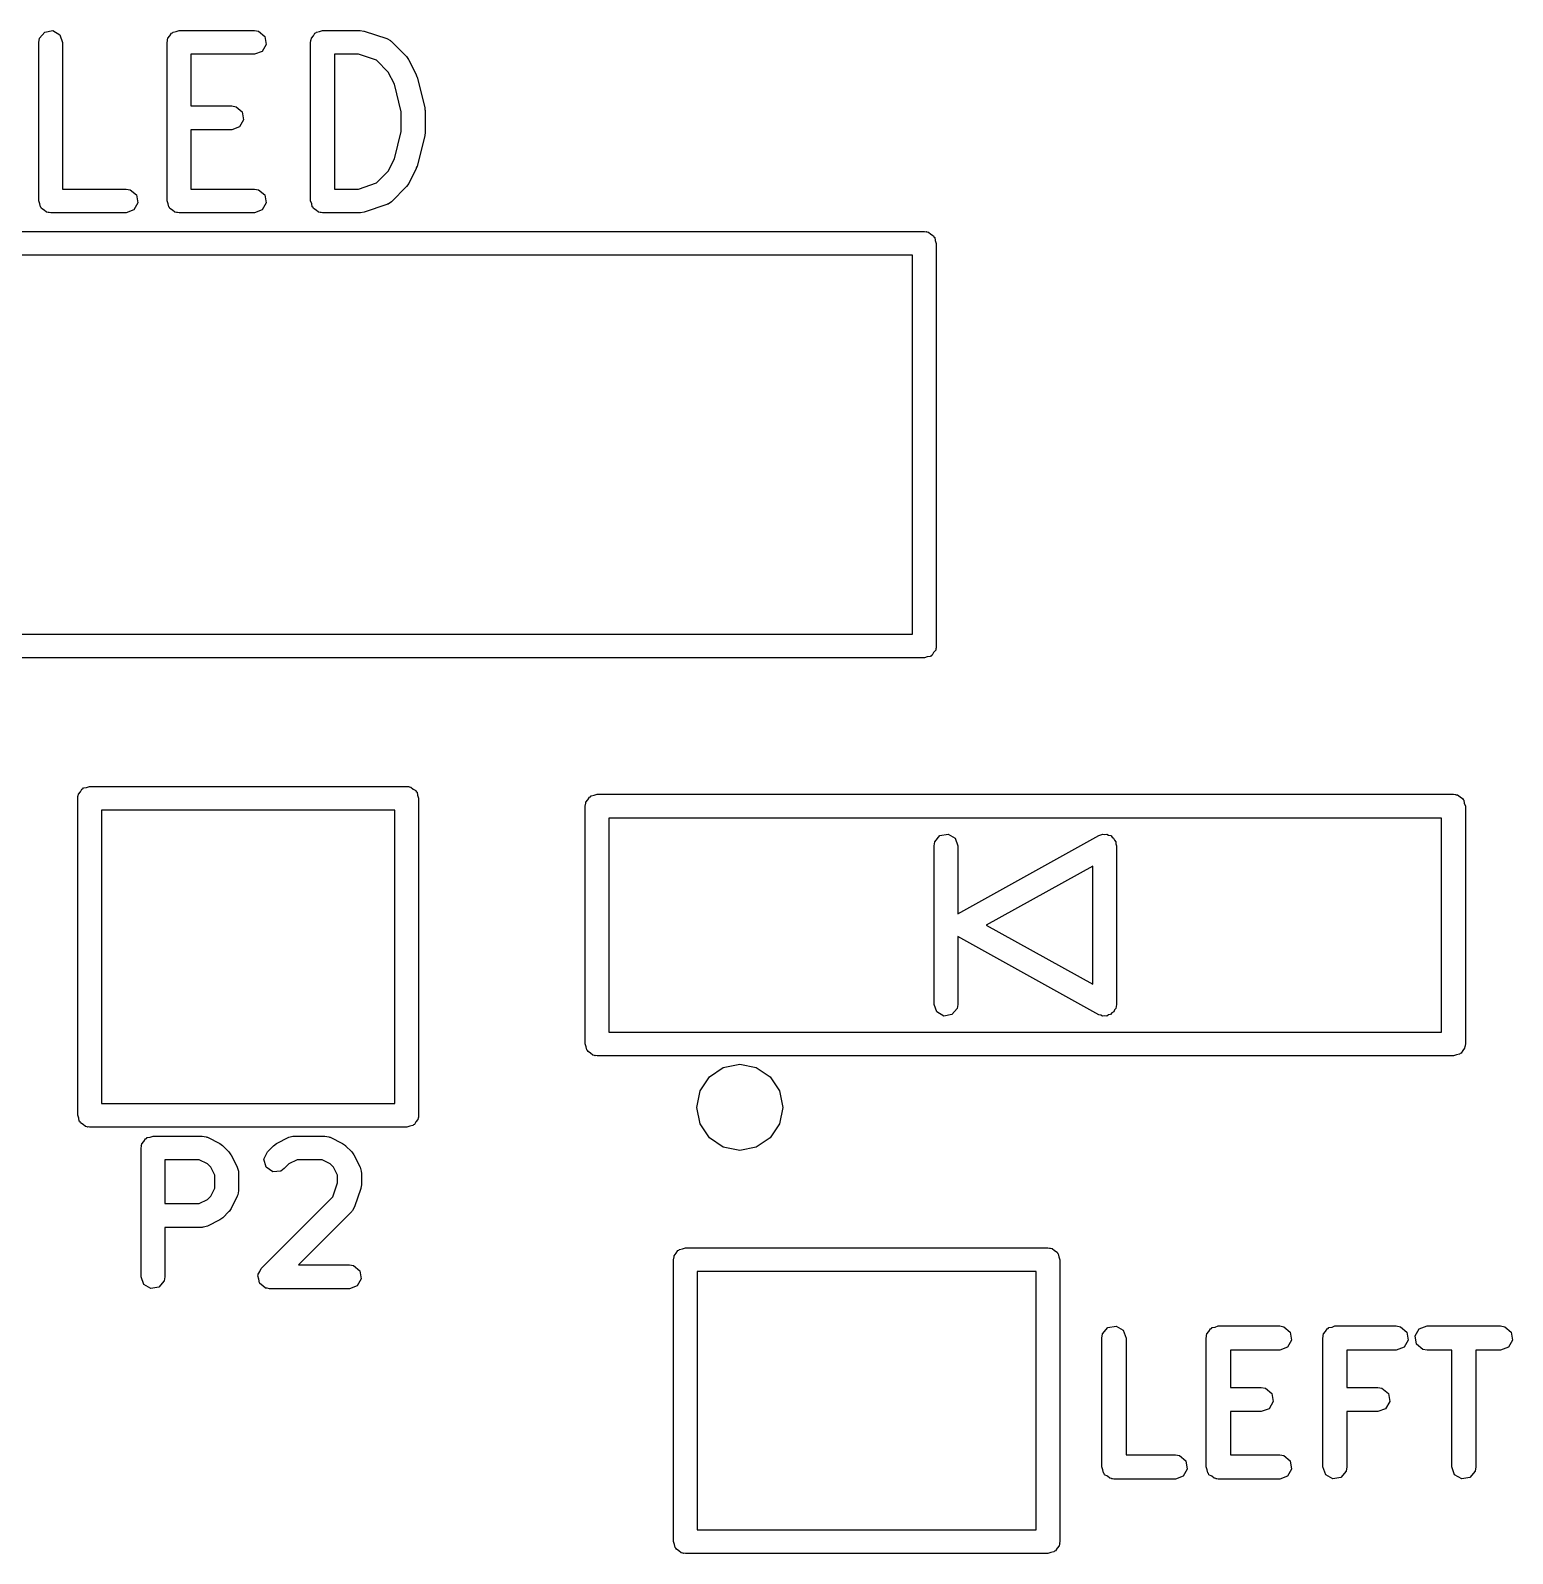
# Model space of a CAD drawing. Extents: x 62 to 222, y -188 to -37.
# Drawn here: x 97.54 to 106.88, y -87.53 to -77.93 of the extents above; entities that cross this region are included whole.
import ezdxf

# ---------------------------------------------------------------- set-up
doc = ezdxf.new("R2010")
doc.units = 0
doc.layers.add('BLACK', color=7, linetype='CONTINUOUS')

msp = doc.modelspace()

# ---------------------------------------------------------------- linework, layer by layer
at = {"layer": 'BLACK', "linetype": 'CONTINUOUS'}
for p, q in [((97.5898, -78.0021), (97.5943, -77.9764)), ((97.5898, -79.0021), (97.5898, -78.0021)), ((97.5943, -77.9764), (97.6273, -77.9371)), ((97.6273, -77.9371), (97.6778, -77.9282)), ((97.6778, -77.9282), (97.7222, -77.9539)), ((97.7222, -77.9539), (97.7398, -78.0021)), ((97.7398, -78.0021), (97.7398, -78.9271)), ((98.3993, -78.0021), (98.401, -77.9923)), ((98.3993, -79.0021), (98.3993, -78.0021)), ((98.4004, -77.9891), (98.4021, -77.9862)), ((98.401, -77.9923), (98.4004, -77.9891)), ((98.4021, -77.9862), (98.4038, -77.9764)), ((98.4038, -77.9764), (98.4163, -77.9615)), ((98.4163, -77.9615), (98.4261, -77.9446)), ((98.4261, -77.9446), (98.4324, -77.9423)), ((98.4324, -77.9423), (98.4368, -77.9371)), ((98.4368, -77.9371), (98.456, -77.9338)), ((98.456, -77.9338), (98.4743, -77.9271)), ((98.4743, -77.9271), (98.9505, -77.9271)), ((98.9505, -77.9271), (98.9761, -77.9316)), ((98.9761, -77.9316), (99.0154, -77.9646)), ((99.0154, -77.9646), (99.0243, -78.0151)), ((99.304, -78.0021), (99.3058, -77.9923)), ((99.304, -79.0021), (99.304, -78.0021)), ((99.3052, -77.9891), (99.3069, -77.9862)), ((99.3058, -77.9923), (99.3052, -77.9891)), ((99.3069, -77.9862), (99.3086, -77.9764)), ((99.3086, -77.9764), (99.3211, -77.9615)), ((99.3211, -77.9615), (99.3308, -77.9446)), ((99.3308, -77.9446), (99.3372, -77.9423)), ((99.3372, -77.9423), (99.3415, -77.9371)), ((99.3415, -77.9371), (99.3607, -77.9338)), ((99.3607, -77.9338), (99.379, -77.9271)), ((99.379, -77.9271), (99.6171, -77.9271)), ((99.6171, -77.9271), (99.6392, -77.931)), ((99.6392, -77.931), (99.6409, -77.9309)), ((99.6409, -77.9309), (99.7837, -77.9786)), ((99.7837, -77.9786), (99.8066, -77.991)), ((99.8066, -77.991), (99.809, -77.9948)), ((99.809, -77.9948), (99.813, -77.9967)), ((99.813, -77.9967), (99.9083, -78.0919)), ((98.9505, -78.0771), (98.5493, -78.0771)), ((98.5493, -78.0771), (98.5493, -78.4033)), ((98.9987, -78.0595), (98.9505, -78.0771)), ((99.0243, -78.0151), (98.9987, -78.0595)), ((99.454, -78.0771), (99.454, -78.9271)), ((99.605, -78.0771), (99.454, -78.0771)), ((99.7195, -78.1153), (99.605, -78.0771)), ((99.9083, -78.0919), (99.9211, -78.1103)), ((99.7936, -78.1894), (99.7195, -78.1153)), ((99.8321, -78.2664), (99.7936, -78.1894)), ((99.9211, -78.1103), (99.9223, -78.1114)), ((99.9223, -78.1114), (99.9699, -78.2066)), ((99.8755, -78.4399), (99.8321, -78.2664)), ((99.9699, -78.2066), (99.9736, -78.2191)), ((99.9736, -78.2191), (99.9756, -78.222)), ((99.9756, -78.222), (100.023, -78.4125)), ((98.5493, -78.4033), (98.8076, -78.4033)), ((98.8076, -78.4033), (98.8333, -78.4078)), ((98.8333, -78.4078), (98.8726, -78.4408)), ((98.8726, -78.4408), (98.8815, -78.4913)), ((99.8755, -78.5643), (99.8755, -78.4399)), ((100.023, -78.4125), (100.024, -78.4274)), ((100.024, -78.4274), (100.025, -78.4307)), ((100.025, -78.4307), (100.025, -78.5735)), ((98.8076, -78.5533), (98.5493, -78.5533)), ((98.5493, -78.5533), (98.5493, -78.9271)), ((98.8558, -78.5357), (98.8076, -78.5533)), ((98.8815, -78.4913), (98.8558, -78.5357)), ((99.8321, -78.7378), (99.8755, -78.5643)), ((100.025, -78.5735), (100.023, -78.5883)), ((100.023, -78.5917), (99.9756, -78.7822)), ((100.023, -78.5883), (100.023, -78.5917)), ((99.7936, -78.8148), (99.8321, -78.7378)), ((99.7195, -78.8889), (99.7936, -78.8148)), ((99.9699, -78.7975), (99.9223, -78.8928)), ((99.9703, -78.794), (99.9699, -78.7975)), ((99.9756, -78.7822), (99.9703, -78.794)), ((97.7398, -78.9271), (98.1409, -78.9271)), ((98.1409, -78.9271), (98.1666, -78.9316)), ((98.1666, -78.9316), (98.2059, -78.9646)), ((98.2059, -78.9646), (98.2148, -79.0151)), ((98.5493, -78.9271), (98.9505, -78.9271)), ((98.9505, -78.9271), (98.9761, -78.9316)), ((98.9761, -78.9316), (99.0154, -78.9646)), ((99.0154, -78.9646), (99.0243, -79.0151)), ((99.454, -78.9271), (99.605, -78.9271)), ((99.605, -78.9271), (99.7195, -78.8889)), ((99.9083, -78.9123), (99.813, -79.0075)), ((99.909, -78.9108), (99.9083, -78.9123)), ((99.9223, -78.8928), (99.909, -78.9108)), ((97.5964, -79.0204), (97.5898, -79.0021)), ((97.5998, -79.0396), (97.5964, -79.0204)), ((97.605, -79.0439), (97.5998, -79.0396)), ((97.6073, -79.0503), (97.605, -79.0439)), ((97.6242, -79.06), (97.6073, -79.0503)), ((97.6391, -79.0726), (97.6242, -79.06)), ((98.1892, -79.0595), (98.1409, -79.0771)), ((98.2148, -79.0151), (98.1892, -79.0595)), ((98.406, -79.0204), (98.3993, -79.0021)), ((98.4093, -79.0396), (98.406, -79.0204)), ((98.4145, -79.0439), (98.4093, -79.0396)), ((98.4168, -79.0503), (98.4145, -79.0439)), ((98.4337, -79.06), (98.4168, -79.0503)), ((98.4486, -79.0726), (98.4337, -79.06)), ((98.9987, -79.0595), (98.9505, -79.0771)), ((99.0243, -79.0151), (98.9987, -79.0595)), ((99.3107, -79.0204), (99.304, -79.0021)), ((99.3141, -79.0396), (99.3107, -79.0204)), ((99.3193, -79.0439), (99.3141, -79.0396)), ((99.3216, -79.0503), (99.3193, -79.0439)), ((99.3385, -79.06), (99.3216, -79.0503)), ((99.3534, -79.0726), (99.3385, -79.06)), ((99.7837, -79.0256), (99.6409, -79.0732)), ((99.7872, -79.0228), (99.7837, -79.0256)), ((99.7917, -79.0224), (99.7872, -79.0228)), ((99.813, -79.0075), (99.7917, -79.0224)), ((97.6488, -79.0743), (97.6391, -79.0726)), ((97.6517, -79.076), (97.6488, -79.0743)), ((97.655, -79.0754), (97.6517, -79.076)), ((97.6648, -79.0771), (97.655, -79.0754)), ((98.1409, -79.0771), (97.6648, -79.0771)), ((98.4584, -79.0743), (98.4486, -79.0726)), ((98.4613, -79.076), (98.4584, -79.0743)), ((98.4645, -79.0754), (98.4613, -79.076)), ((98.4743, -79.0771), (98.4645, -79.0754)), ((98.9505, -79.0771), (98.4743, -79.0771)), ((99.3631, -79.0743), (99.3534, -79.0726)), ((99.366, -79.076), (99.3631, -79.0743)), ((99.3693, -79.0754), (99.366, -79.076)), ((99.379, -79.0771), (99.3693, -79.0754)), ((99.6171, -79.0771), (99.379, -79.0771)), ((99.6187, -79.0765), (99.6171, -79.0771)), ((99.6409, -79.0732), (99.6187, -79.0765)), ((93.0141, -79.195), (103.174, -79.195)), ((103.174, -79.195), (103.184, -79.1967)), ((103.184, -79.1967), (103.187, -79.1961)), ((103.187, -79.1961), (103.19, -79.1978)), ((103.19, -79.1978), (103.2, -79.1995)), ((103.2, -79.1995), (103.215, -79.212)), ((103.215, -79.212), (103.232, -79.2218)), ((103.232, -79.2218), (103.234, -79.2281)), ((103.234, -79.2281), (103.239, -79.2325)), ((103.239, -79.2325), (103.242, -79.2517)), ((103.242, -79.2517), (103.249, -79.27)), ((103.099, -79.345), (93.0891, -79.345)), ((103.099, -81.735), (103.099, -79.345)), ((103.249, -79.27), (103.249, -81.81)), ((93.0891, -81.735), (103.099, -81.735)), ((103.245, -81.8357), (103.232, -81.8506)), ((103.246, -81.8259), (103.245, -81.8357)), ((103.248, -81.823), (103.246, -81.8259)), ((103.249, -81.81), (103.247, -81.8197)), ((103.247, -81.8197), (103.248, -81.823)), ((103.174, -81.885), (93.0141, -81.885)), ((103.192, -81.8783), (103.174, -81.885)), ((103.212, -81.875), (103.192, -81.8783)), ((103.216, -81.8698), (103.212, -81.875)), ((103.222, -81.8675), (103.216, -81.8698)), ((103.232, -81.8506), (103.222, -81.8675)), ((97.852, -82.7291), (97.8618, -82.7122)), ((97.8618, -82.7122), (97.8681, -82.7099)), ((97.8681, -82.7099), (97.8725, -82.7047)), ((97.8725, -82.7047), (97.8917, -82.7014)), ((97.8917, -82.7014), (97.91, -82.6947)), ((97.91, -82.6947), (99.91, -82.6947)), ((99.91, -82.6947), (99.9197, -82.6964)), ((99.9197, -82.6964), (99.923, -82.6958)), ((99.923, -82.6958), (99.9259, -82.6975)), ((99.9259, -82.6975), (99.9357, -82.6992)), ((99.9357, -82.6992), (99.9506, -82.7117)), ((99.9506, -82.7117), (99.9675, -82.7215)), ((97.835, -82.7697), (97.8367, -82.76)), ((97.835, -84.7697), (97.835, -82.7697)), ((97.8361, -82.7567), (97.8378, -82.7538)), ((97.8367, -82.76), (97.8361, -82.7567)), ((97.8378, -82.7538), (97.8395, -82.744)), ((97.8395, -82.744), (97.852, -82.7291)), ((99.9675, -82.7215), (99.9698, -82.7278)), ((99.9698, -82.7278), (99.975, -82.7322)), ((99.975, -82.7322), (99.9783, -82.7514)), ((99.9783, -82.7514), (99.985, -82.7697)), ((99.985, -82.7697), (99.985, -84.7697)), ((101.036, -82.8067), (101.038, -82.8038)), ((101.037, -82.81), (101.036, -82.8067)), ((101.038, -82.8038), (101.04, -82.794)), ((101.04, -82.794), (101.052, -82.7791)), ((101.052, -82.7791), (101.062, -82.7622)), ((101.062, -82.7622), (101.068, -82.7599)), ((101.068, -82.7599), (101.072, -82.7547)), ((101.072, -82.7547), (101.092, -82.7514)), ((101.092, -82.7514), (101.11, -82.7447)), ((101.11, -82.7447), (106.51, -82.7447)), ((106.51, -82.7447), (106.52, -82.7464)), ((106.52, -82.7464), (106.523, -82.7458)), ((106.523, -82.7458), (106.526, -82.7475)), ((106.526, -82.7475), (106.536, -82.7492)), ((106.536, -82.7492), (106.551, -82.7617)), ((106.551, -82.7617), (106.567, -82.7715)), ((106.567, -82.7715), (106.57, -82.7779)), ((106.57, -82.7779), (106.575, -82.7822)), ((106.575, -82.7822), (106.578, -82.8014)), ((106.578, -82.8014), (106.585, -82.8197)), ((97.985, -82.8447), (97.985, -84.6947)), ((99.835, -82.8447), (97.985, -82.8447)), ((99.835, -84.6947), (99.835, -82.8447)), ((101.035, -82.8197), (101.037, -82.81)), ((101.035, -84.3197), (101.035, -82.8197)), ((101.185, -82.8947), (101.185, -84.2447)), ((106.435, -82.8947), (101.185, -82.8947)), ((106.435, -84.2447), (106.435, -82.8947)), ((106.585, -82.8197), (106.585, -84.3197)), ((103.272, -83.0047), (103.323, -82.9958)), ((103.323, -82.9958), (103.367, -83.0215)), ((104.274, -83.0041), (104.298, -82.9956)), ((104.298, -82.9956), (104.311, -82.998)), ((104.311, -82.998), (104.323, -82.9958)), ((104.323, -82.9958), (104.335, -83.0028)), ((103.235, -83.0697), (103.24, -83.044)), ((103.235, -84.0697), (103.235, -83.0697)), ((103.24, -83.044), (103.272, -83.0047)), ((103.367, -83.0215), (103.385, -83.0697)), ((103.385, -83.4978), (104.274, -83.0041)), ((103.385, -83.0697), (103.385, -83.4978)), ((104.335, -83.0028), (104.349, -83.0054)), ((104.349, -83.0054), (104.357, -83.0152)), ((104.357, -83.0152), (104.367, -83.0215)), ((104.367, -83.0215), (104.372, -83.0345)), ((104.372, -83.0345), (104.381, -83.0452)), ((104.381, -83.0452), (104.381, -83.0578)), ((104.381, -83.0578), (104.385, -83.0697)), ((104.385, -83.0697), (104.385, -84.0697)), ((104.235, -83.1972), (103.564, -83.5697)), ((104.235, -83.9422), (104.235, -83.1972)), ((103.564, -83.5697), (104.235, -83.9422)), ((104.274, -84.1353), (103.385, -83.6416)), ((103.385, -83.6416), (103.385, -84.0697)), ((103.253, -84.1179), (103.235, -84.0697)), ((103.297, -84.1436), (103.253, -84.1179)), ((103.347, -84.1347), (103.297, -84.1436)), ((103.38, -84.0954), (103.347, -84.1347)), ((103.385, -84.0697), (103.38, -84.0954)), ((104.286, -84.1372), (104.274, -84.1353)), ((104.297, -84.1436), (104.286, -84.1372)), ((104.311, -84.1412), (104.297, -84.1436)), ((104.324, -84.1433), (104.311, -84.1412)), ((104.335, -84.1368), (104.324, -84.1433)), ((104.347, -84.1347), (104.335, -84.1368)), ((104.356, -84.1241), (104.347, -84.1347)), ((104.368, -84.117), (104.356, -84.1241)), ((104.372, -84.105), (104.368, -84.117)), ((104.38, -84.0954), (104.372, -84.105)), ((104.385, -84.0697), (104.38, -84.0954)), ((101.185, -84.2447), (106.435, -84.2447)), ((101.042, -84.338), (101.035, -84.3197)), ((101.045, -84.3572), (101.042, -84.338)), ((106.58, -84.3454), (106.568, -84.3603)), ((106.582, -84.3356), (106.58, -84.3454)), ((106.584, -84.3327), (106.582, -84.3356)), ((106.585, -84.3197), (106.583, -84.3294)), ((106.583, -84.3294), (106.584, -84.3327)), ((101.05, -84.3615), (101.045, -84.3572)), ((101.053, -84.3679), (101.05, -84.3615)), ((101.069, -84.3777), (101.053, -84.3679)), ((101.084, -84.3902), (101.069, -84.3777)), ((101.094, -84.3919), (101.084, -84.3902)), ((101.097, -84.3936), (101.094, -84.3919)), ((101.1, -84.393), (101.097, -84.3936)), ((101.11, -84.3947), (101.1, -84.393)), ((106.51, -84.3947), (101.11, -84.3947)), ((106.528, -84.388), (106.51, -84.3947)), ((106.547, -84.3847), (106.528, -84.388)), ((106.552, -84.3795), (106.547, -84.3847)), ((106.558, -84.3772), (106.552, -84.3795)), ((106.568, -84.3603), (106.558, -84.3772)), ((101.759, -84.6156), (101.818, -84.5273)), ((101.818, -84.5273), (101.906, -84.4683)), ((101.906, -84.4683), (102.01, -84.4476)), ((102.01, -84.4476), (102.114, -84.4683)), ((102.114, -84.4683), (102.202, -84.5273)), ((102.202, -84.5273), (102.261, -84.6156)), ((101.738, -84.7197), (101.759, -84.6156)), ((102.261, -84.6156), (102.282, -84.7197)), ((97.985, -84.6947), (99.835, -84.6947)), ((101.759, -84.8238), (101.738, -84.7197)), ((102.282, -84.7197), (102.261, -84.8238)), ((97.8417, -84.788), (97.835, -84.7697)), ((97.845, -84.8072), (97.8417, -84.788)), ((97.8502, -84.8115), (97.845, -84.8072)), ((97.8525, -84.8179), (97.8502, -84.8115)), ((97.8694, -84.8277), (97.8525, -84.8179)), ((99.968, -84.8103), (99.9582, -84.8272)), ((99.9805, -84.7954), (99.968, -84.8103)), ((99.9822, -84.7856), (99.9805, -84.7954)), ((99.9839, -84.7827), (99.9822, -84.7856)), ((99.985, -84.7697), (99.9833, -84.7794)), ((99.9833, -84.7794), (99.9839, -84.7827)), ((101.818, -84.9121), (101.759, -84.8238)), ((102.261, -84.8238), (102.202, -84.9121)), ((97.8843, -84.8402), (97.8694, -84.8277)), ((97.8941, -84.8419), (97.8843, -84.8402)), ((97.897, -84.8436), (97.8941, -84.8419)), ((97.9003, -84.843), (97.897, -84.8436)), ((97.91, -84.8447), (97.9003, -84.843)), ((99.91, -84.8447), (97.91, -84.8447)), ((98.2521, -84.935), (98.2619, -84.9181)), ((98.2619, -84.9181), (98.2682, -84.9158)), ((98.2682, -84.9158), (98.2726, -84.9106)), ((98.2726, -84.9106), (98.2918, -84.9073)), ((98.2918, -84.9073), (98.3101, -84.9006)), ((98.3101, -84.9006), (98.6197, -84.9006)), ((98.6197, -84.9006), (98.6454, -84.9051)), ((98.6454, -84.9051), (98.6488, -84.908)), ((98.6488, -84.908), (98.6532, -84.9085)), ((98.6532, -84.9085), (98.7307, -84.9472)), ((99.0893, -84.9472), (99.1668, -84.9085)), ((99.1668, -84.9085), (99.1917, -84.9011)), ((99.1917, -84.9011), (99.1961, -84.9021)), ((99.1961, -84.9021), (99.2003, -84.9006)), ((99.2003, -84.9006), (99.3938, -84.9006)), ((99.3938, -84.9006), (99.4195, -84.9051)), ((99.4195, -84.9051), (99.4229, -84.908)), ((99.4229, -84.908), (99.4273, -84.9085)), ((99.4273, -84.9085), (99.5048, -84.9472)), ((99.9283, -84.838), (99.91, -84.8447)), ((99.9475, -84.8347), (99.9283, -84.838)), ((99.9518, -84.8295), (99.9475, -84.8347)), ((99.9582, -84.8272), (99.9518, -84.8295)), ((101.906, -84.9711), (101.818, -84.9121)), ((102.202, -84.9121), (102.114, -84.9711)), ((98.2351, -84.9756), (98.2368, -84.9659)), ((98.2351, -85.7884), (98.2351, -84.9756)), ((98.2362, -84.9626), (98.2379, -84.9597)), ((98.2368, -84.9659), (98.2362, -84.9626)), ((98.2379, -84.9597), (98.2396, -84.9499)), ((98.2396, -84.9499), (98.2521, -84.935)), ((98.7307, -84.9472), (98.7487, -84.9606)), ((98.7487, -84.9606), (98.7501, -84.9613)), ((98.7501, -84.9613), (98.7889, -85)), ((98.7889, -85), (98.8017, -85.0183)), ((98.8017, -85.0183), (98.8029, -85.0195)), ((99.0095, -85.0465), (99.0311, -85)), ((99.0311, -85), (99.0699, -84.9613)), ((99.0699, -84.9613), (99.0882, -84.9484)), ((99.0882, -84.9484), (99.0893, -84.9472)), ((99.5048, -84.9472), (99.5228, -84.9606)), ((99.5228, -84.9606), (99.5243, -84.9613)), ((99.5243, -84.9613), (99.563, -85)), ((99.563, -85), (99.5758, -85.0183)), ((99.5758, -85.0183), (99.577, -85.0195)), ((102.01, -84.9918), (101.906, -84.9711)), ((102.114, -84.9711), (102.01, -84.9918)), ((98.3851, -85.0506), (98.3851, -85.3263)), ((98.602, -85.0506), (98.3851, -85.0506)), ((98.6527, -85.0759), (98.602, -85.0506)), ((98.6742, -85.0974), (98.6527, -85.0759)), ((98.6995, -85.1481), (98.6742, -85.0974)), ((98.8029, -85.0195), (98.8416, -85.0969)), ((98.8416, -85.0969), (98.849, -85.1218)), ((99.0227, -85.096), (99.0095, -85.0465)), ((99.0647, -85.1254), (99.0227, -85.096)), ((99.1372, -85.106), (99.1159, -85.121)), ((99.1673, -85.0759), (99.1372, -85.106)), ((99.218, -85.0506), (99.1673, -85.0759)), ((99.3761, -85.0506), (99.218, -85.0506)), ((99.4268, -85.0759), (99.3761, -85.0506)), ((99.4483, -85.0974), (99.4268, -85.0759)), ((99.4736, -85.1481), (99.4483, -85.0974)), ((99.577, -85.0195), (99.6157, -85.0969)), ((99.6157, -85.0969), (99.6231, -85.1218)), ((98.6995, -85.2288), (98.6995, -85.1481)), ((98.849, -85.1218), (98.848, -85.1262)), ((98.848, -85.1262), (98.8495, -85.1304)), ((98.8495, -85.1304), (98.8495, -85.2465)), ((99.1159, -85.121), (99.0647, -85.1254)), ((99.4444, -85.2834), (99.4736, -85.1956)), ((99.4736, -85.1956), (99.4736, -85.1481)), ((99.6236, -85.2078), (99.6197, -85.2299)), ((99.6231, -85.1218), (99.6221, -85.1262)), ((99.6221, -85.1262), (99.6236, -85.1304)), ((99.6236, -85.1304), (99.6236, -85.2078)), ((98.602, -85.3263), (98.6527, -85.301)), ((98.6527, -85.301), (98.6742, -85.2795)), ((98.6742, -85.2795), (98.6995, -85.2288)), ((98.8416, -85.2801), (98.8029, -85.3575)), ((98.8421, -85.2756), (98.8416, -85.2801)), ((98.845, -85.2722), (98.8421, -85.2756)), ((98.8495, -85.2465), (98.845, -85.2722)), ((98.9924, -85.7354), (99.4444, -85.2834)), ((99.6198, -85.2315), (99.5811, -85.3477)), ((99.6197, -85.2299), (99.6198, -85.2315)), ((98.3851, -85.3263), (98.602, -85.3263)), ((98.7889, -85.377), (98.7501, -85.4157)), ((98.7895, -85.3755), (98.7889, -85.377)), ((98.8029, -85.3575), (98.7895, -85.3755)), ((99.563, -85.377), (99.2265, -85.7134)), ((99.5648, -85.3729), (99.563, -85.377)), ((99.5687, -85.3706), (99.5648, -85.3729)), ((99.5811, -85.3477), (99.5687, -85.3706)), ((98.6197, -85.4763), (98.3851, -85.4763)), ((98.3851, -85.4763), (98.3851, -85.7884)), ((98.6239, -85.4748), (98.6197, -85.4763)), ((98.6283, -85.4759), (98.6239, -85.4748)), ((98.6533, -85.4684), (98.6283, -85.4759)), ((98.7307, -85.4297), (98.6533, -85.4684)), ((98.7318, -85.4285), (98.7307, -85.4297)), ((98.7501, -85.4157), (98.7318, -85.4285)), ((101.592, -85.6807), (101.594, -85.671)), ((101.592, -87.4587), (101.592, -85.6807)), ((101.593, -85.6677), (101.595, -85.6648)), ((101.594, -85.671), (101.593, -85.6677)), ((101.595, -85.6648), (101.597, -85.655)), ((101.597, -85.655), (101.609, -85.6401)), ((101.609, -85.6401), (101.619, -85.6232)), ((101.619, -85.6232), (101.625, -85.6209)), ((101.625, -85.6209), (101.629, -85.6157)), ((101.629, -85.6157), (101.649, -85.6124)), ((101.649, -85.6124), (101.667, -85.6057)), ((101.667, -85.6057), (103.953, -85.6057)), ((103.953, -85.6057), (103.963, -85.6074)), ((103.963, -85.6074), (103.966, -85.6068)), ((103.966, -85.6068), (103.969, -85.6085)), ((103.969, -85.6085), (103.979, -85.6102)), ((103.979, -85.6102), (103.994, -85.6227)), ((103.994, -85.6227), (104.01, -85.6325)), ((104.01, -85.6325), (104.013, -85.6388)), ((104.013, -85.6388), (104.018, -85.6432)), ((104.018, -85.6432), (104.021, -85.6624)), ((104.021, -85.6624), (104.028, -85.6807)), ((104.028, -85.6807), (104.028, -87.4587)), ((98.9708, -85.7819), (98.9722, -85.7788)), ((98.9766, -85.8037), (98.9708, -85.7819)), ((98.9716, -85.7754), (98.9829, -85.7558)), ((98.9722, -85.7788), (98.9716, -85.7754)), ((98.9829, -85.7558), (98.9924, -85.7354)), ((99.2265, -85.7134), (99.5486, -85.7134)), ((99.5486, -85.7134), (99.5743, -85.7179)), ((99.5743, -85.7179), (99.6136, -85.7509)), ((99.6136, -85.7509), (99.6225, -85.8014)), ((101.742, -85.7557), (101.742, -87.3837)), ((103.878, -85.7557), (101.742, -85.7557)), ((103.878, -87.3837), (103.878, -85.7557)), ((98.2526, -85.8366), (98.2351, -85.7884)), ((98.2971, -85.8623), (98.2526, -85.8366)), ((98.3476, -85.8534), (98.2971, -85.8623)), ((98.3806, -85.8141), (98.3476, -85.8534)), ((98.3851, -85.7884), (98.3806, -85.8141)), ((98.9805, -85.8259), (98.9766, -85.8037)), ((98.9831, -85.8281), (98.9805, -85.8259)), ((98.984, -85.8314), (98.9831, -85.8281)), ((99.0025, -85.8444), (98.984, -85.8314)), ((99.0198, -85.8589), (99.0025, -85.8444)), ((99.0244, -85.8597), (99.0198, -85.8589)), ((99.0261, -85.8608), (99.0244, -85.8597)), ((99.0293, -85.8606), (99.0261, -85.8608)), ((99.0455, -85.8634), (99.0293, -85.8606)), ((99.5486, -85.8634), (99.0455, -85.8634)), ((99.5968, -85.8459), (99.5486, -85.8634)), ((99.6225, -85.8014), (99.5968, -85.8459)), ((104.293, -86.1746), (104.297, -86.1485)), ((104.297, -86.1485), (104.331, -86.1086)), ((104.331, -86.1086), (104.382, -86.0996)), ((104.382, -86.0996), (104.427, -86.1256)), ((104.427, -86.1256), (104.445, -86.1746)), ((104.951, -86.1746), (104.952, -86.1647)), ((104.952, -86.1614), (104.953, -86.1584)), ((104.952, -86.1647), (104.952, -86.1614)), ((104.953, -86.1584), (104.955, -86.1485)), ((104.955, -86.1485), (104.968, -86.1334)), ((104.968, -86.1334), (104.978, -86.1162)), ((104.978, -86.1162), (104.984, -86.1139)), ((104.984, -86.1139), (104.989, -86.1086)), ((104.989, -86.1086), (105.008, -86.1052)), ((105.008, -86.1052), (105.027, -86.0984)), ((105.027, -86.0984), (105.414, -86.0984)), ((105.414, -86.0984), (105.44, -86.103)), ((105.44, -86.103), (105.48, -86.1365)), ((105.48, -86.1365), (105.489, -86.1878)), ((105.686, -86.1746), (105.688, -86.1647)), ((105.687, -86.1614), (105.689, -86.1584)), ((105.688, -86.1647), (105.687, -86.1614)), ((105.689, -86.1584), (105.691, -86.1485)), ((105.691, -86.1485), (105.703, -86.1334)), ((105.703, -86.1334), (105.713, -86.1162)), ((105.713, -86.1162), (105.72, -86.1139)), ((105.72, -86.1139), (105.724, -86.1086)), ((105.724, -86.1086), (105.744, -86.1052)), ((105.744, -86.1052), (105.762, -86.0984)), ((105.762, -86.0984), (106.149, -86.0984)), ((106.149, -86.0984), (106.175, -86.103)), ((106.175, -86.103), (106.215, -86.1365)), ((106.215, -86.1365), (106.224, -86.1878)), ((106.268, -86.1614), (106.294, -86.1162)), ((106.277, -86.2127), (106.268, -86.1614)), ((106.294, -86.1162), (106.343, -86.0984)), ((106.343, -86.0984), (106.807, -86.0984)), ((106.807, -86.0984), (106.833, -86.103)), ((106.833, -86.103), (106.873, -86.1365)), ((106.873, -86.1365), (106.882, -86.1878)), ((104.293, -86.9874), (104.293, -86.1746)), ((104.445, -86.1746), (104.445, -86.9112)), ((104.951, -86.9874), (104.951, -86.1746)), ((105.414, -86.2508), (105.103, -86.2508)), ((105.103, -86.2508), (105.103, -86.4855)), ((105.463, -86.233), (105.414, -86.2508)), ((105.489, -86.1878), (105.463, -86.233)), ((105.686, -86.9874), (105.686, -86.1746)), ((106.149, -86.2508), (105.838, -86.2508)), ((105.838, -86.2508), (105.838, -86.4855)), ((106.198, -86.233), (106.149, -86.2508)), ((106.224, -86.1878), (106.198, -86.233)), ((106.317, -86.2462), (106.277, -86.2127)), ((106.343, -86.2508), (106.317, -86.2462)), ((106.499, -86.2508), (106.343, -86.2508)), ((106.499, -86.9874), (106.499, -86.2508)), ((106.807, -86.2508), (106.651, -86.2508)), ((106.651, -86.2508), (106.651, -86.9874)), ((106.856, -86.233), (106.807, -86.2508)), ((106.882, -86.1878), (106.856, -86.233)), ((105.103, -86.4855), (105.298, -86.4855)), ((105.298, -86.4855), (105.324, -86.49)), ((105.324, -86.49), (105.364, -86.5236)), ((105.364, -86.5236), (105.373, -86.5749)), ((105.838, -86.4855), (106.033, -86.4855)), ((106.033, -86.4855), (106.059, -86.49)), ((106.059, -86.49), (106.099, -86.5236)), ((106.099, -86.5236), (106.108, -86.5749)), ((105.298, -86.6379), (105.103, -86.6379)), ((105.103, -86.6379), (105.103, -86.9112)), ((105.347, -86.62), (105.298, -86.6379)), ((105.373, -86.5749), (105.347, -86.62)), ((106.033, -86.6379), (105.838, -86.6379)), ((105.838, -86.6379), (105.838, -86.9874)), ((106.082, -86.62), (106.033, -86.6379)), ((106.108, -86.5749), (106.082, -86.62)), ((104.445, -86.9112), (104.756, -86.9112)), ((104.756, -86.9112), (104.782, -86.9158)), ((104.782, -86.9158), (104.822, -86.9493)), ((105.103, -86.9112), (105.414, -86.9112)), ((105.414, -86.9112), (105.44, -86.9158)), ((105.44, -86.9158), (105.48, -86.9493)), ((104.299, -87.006), (104.293, -86.9874)), ((104.303, -87.0255), (104.299, -87.006)), ((104.308, -87.0299), (104.303, -87.0255)), ((104.31, -87.0364), (104.308, -87.0299)), ((104.831, -87.0006), (104.805, -87.0458)), ((104.822, -86.9493), (104.831, -87.0006)), ((104.957, -87.006), (104.951, -86.9874)), ((104.961, -87.0255), (104.957, -87.006)), ((104.966, -87.0299), (104.961, -87.0255)), ((104.968, -87.0364), (104.966, -87.0299)), ((105.489, -87.0006), (105.463, -87.0458)), ((105.48, -86.9493), (105.489, -87.0006)), ((105.704, -87.0364), (105.686, -86.9874)), ((105.834, -87.0135), (105.8, -87.0534)), ((105.838, -86.9874), (105.834, -87.0135)), ((106.517, -87.0364), (106.499, -86.9874)), ((106.647, -87.0135), (106.613, -87.0534)), ((106.651, -86.9874), (106.647, -87.0135)), ((104.328, -87.0463), (104.31, -87.0364)), ((104.343, -87.059), (104.328, -87.0463)), ((104.353, -87.0608), (104.343, -87.059)), ((104.356, -87.0625), (104.353, -87.0608)), ((104.359, -87.0619), (104.356, -87.0625)), ((104.369, -87.0636), (104.359, -87.0619)), ((104.756, -87.0636), (104.369, -87.0636)), ((104.805, -87.0458), (104.756, -87.0636)), ((104.986, -87.0463), (104.968, -87.0364)), ((105.001, -87.059), (104.986, -87.0463)), ((105.011, -87.0608), (105.001, -87.059)), ((105.014, -87.0625), (105.011, -87.0608)), ((105.017, -87.0619), (105.014, -87.0625)), ((105.027, -87.0636), (105.017, -87.0619)), ((105.414, -87.0636), (105.027, -87.0636)), ((105.463, -87.0458), (105.414, -87.0636)), ((105.749, -87.0625), (105.704, -87.0364)), ((105.8, -87.0534), (105.749, -87.0625)), ((106.562, -87.0625), (106.517, -87.0364)), ((106.613, -87.0534), (106.562, -87.0625)), ((101.742, -87.3837), (103.878, -87.3837)), ((101.599, -87.477), (101.592, -87.4587)), ((101.602, -87.4962), (101.599, -87.477)), ((101.607, -87.5005), (101.602, -87.4962)), ((101.61, -87.5069), (101.607, -87.5005)), ((101.626, -87.5167), (101.61, -87.5069)), ((104.011, -87.4993), (104.001, -87.5162)), ((104.023, -87.4844), (104.011, -87.4993)), ((104.025, -87.4746), (104.023, -87.4844)), ((104.027, -87.4717), (104.025, -87.4746)), ((104.028, -87.4587), (104.026, -87.4684)), ((104.026, -87.4684), (104.027, -87.4717)), ((101.641, -87.5292), (101.626, -87.5167)), ((101.651, -87.5309), (101.641, -87.5292)), ((101.654, -87.5326), (101.651, -87.5309)), ((101.657, -87.532), (101.654, -87.5326)), ((101.667, -87.5337), (101.657, -87.532)), ((103.953, -87.5337), (101.667, -87.5337)), ((103.971, -87.527), (103.953, -87.5337)), ((103.99, -87.5237), (103.971, -87.527)), ((103.995, -87.5185), (103.99, -87.5237)), ((104.001, -87.5162), (103.995, -87.5185))]:
    msp.add_line(p, q, dxfattribs=at)

doc.saveas('drawing.dxf')
